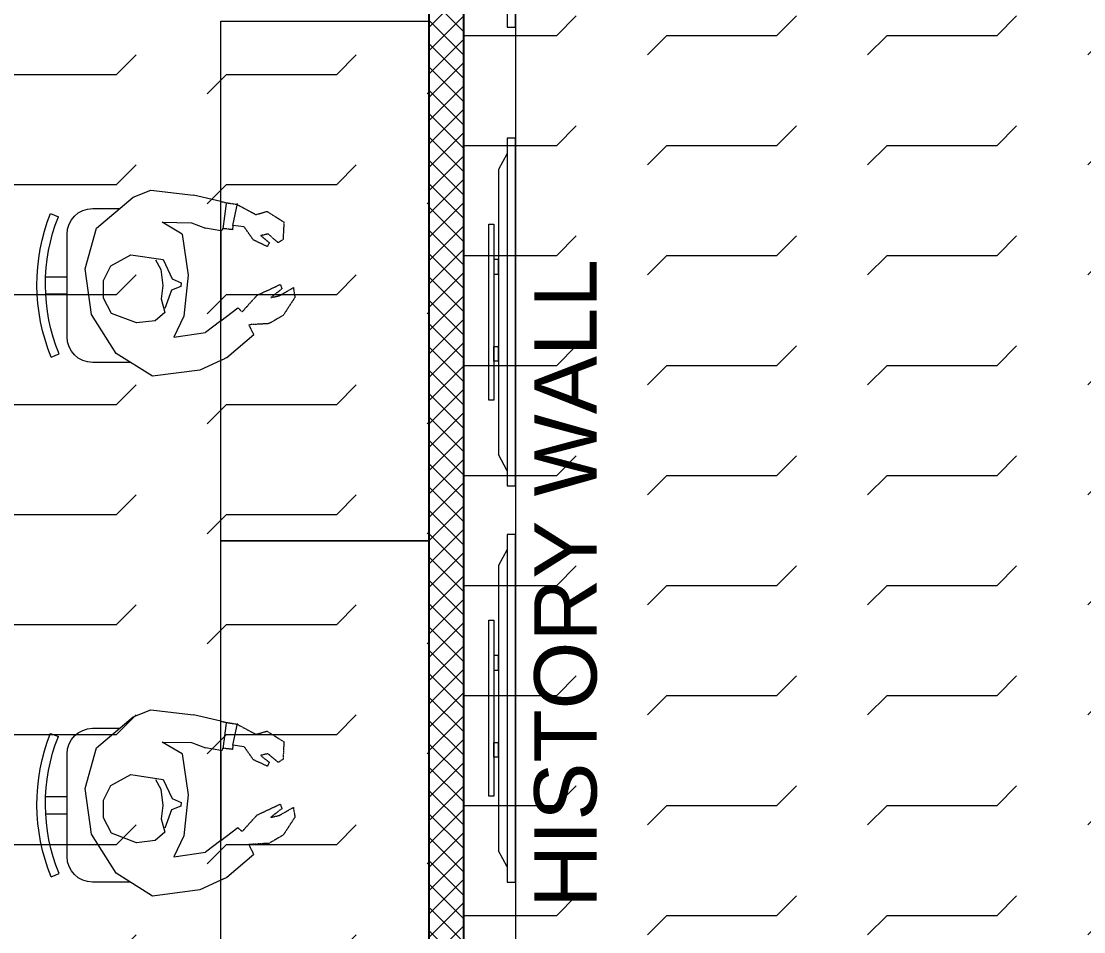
# Model space of a CAD drawing. Header units: millimetres. Extents: x 2335845 to 2509607, y 289014 to 361737.
# Drawn here: x 2390615 to 2393680, y 327426 to 330054 of the extents above; entities that cross this region are included whole.
import ezdxf

# ---------------------------------------------------------------- set-up
doc = ezdxf.new("R2010")
doc.units = ezdxf.units.MM
doc.linetypes.add('( Hidden )', pattern=[0.375, 0.25, -0.125])
doc.linetypes.add('DASHED', pattern=[0.75, 0.5, -0.25])
for name, color, linetype, lineweight in [('AR_01_PARTITION FULL HT', 2, 'Continuous', 25), ('IN-PRTN-FULL', 30, 'Continuous', 20), ('IN-PRTN-HATCH', 8, 'Continuous', 5), ('TOA- AV', 7, 'Continuous', 9), ('TOA-FL-CPT-1', 8, 'Continuous', 5), ('TOA-FL-CPT-5', 8, 'Continuous', 5), ('TOA-FURN-MODULAR', 20, 'Continuous', 9)]:
    doc.layers.add(name, color=color, linetype=linetype, lineweight=lineweight)
doc.layers.add('FLOOR MARK', color=7, linetype='Continuous')
doc.layers.add('TEXT', color=250, linetype='Continuous')
doc.styles.add('ARIAL', font='arial.ttf')

# ---------------------------------------------------------------- blocks, each defined once
blk = doc.blocks.new('GFHTH')
at = {"layer": 'TOA-FURN-MODULAR', "color": 18, "lineweight": 15, "true_color": 0x000000}
for p, q in [((2298634.3, 302594.7, 0), (2298338.3, 302594.7, 0)), ((2298264.3, 302520.7, 0), (2298264.3, 302443.2, 0)), ((2298708.3, 302411.8, 0), (2298708.3, 302520.7, 0))]:
    blk.add_line(p, q, dxfattribs=at)
at = {"layer": 'TOA-FURN-MODULAR', "color": 18, "lineweight": 5, "true_color": 0x000000}
for p, q in [((2298438.2, 302542.4, 0), (2298320.9, 302509.4, 0)), ((2298569.7, 302524.3, 0), (2298438.2, 302542.4, 0)), ((2298320.9, 302509.4, 0), (2298231, 302404.3, 0)), ((2298682.5, 302452.8, 0), (2298569.7, 302524.3, 0)), ((2298748.3, 302348, 0), (2298682.5, 302452.8, 0)), ((2298231, 302404.3, 0), (2298211.3, 302353, 0)), ((2298211.3, 302353, 0), (2298225.1, 302230.2, 0)), ((2298730.8, 302211.9, 0), (2298748.3, 302348, 0)), ((2298303.9, 302320.2, 0), (2298305.1, 302235.6, 0)), ((2298574.7, 302257.9, 0), (2298635.5, 302287, 0)), ((2298635.5, 302287, 0), (2298622.2, 302195.2, 0)), ((2298305.1, 302235.6, 0), (2298320.6, 302195.2, 0)), ((2298337.9, 302262.5, 0), (2298456, 302245.2, 0)), ((2298456, 302245.2, 0), (2298574.7, 302257.9, 0)), ((2298243.7, 302150.7, 0), (2298225.1, 302230.2, 0)), ((2298702.6, 302150.7, 0), (2298730.8, 302211.9, 0)), ((2298328, 302150.7, 0), (2298320.6, 302195.2, 0)), ((2298588.2, 302150.7, 0), (2298622.2, 302195.2, 0)), ((2298588.2, 302150.7, 0), (2298551, 302101.8, 0)), ((2298312.8, 302116.4, 0), (2298325.1, 302117.6, 0)), ((2298317.3, 302083.5, 0), (2298312.8, 302116.4, 0)), ((2298628.3, 302056.2, 0), (2298694.6, 302133.4, 0))]:
    blk.add_line(p, q, dxfattribs=at)
at = {"layer": 'TOA-FURN-MODULAR', "color": 18, "linetype": '( Hidden )', "lineweight": 5, "ltscale": 2, "true_color": 0x000000}
for p, q in [((2298243.7, 302150.7, 0), (2298247.3, 302135.3, 0)), ((2298325.1, 302117.6, 0), (2298321.7, 302146.3, 0)), ((2298694.6, 302133.4, 0), (2298702.6, 302150.7, 0)), ((2298247.3, 302135.3, 0), (2298252.2, 302104.3, 0)), ((2298252.2, 302104.3, 0), (2298281.6, 302049.7, 0)), ((2298355.1, 302056.9, 0), (2298317.3, 302083.5, 0)), ((2298562.1, 302089.3, 0), (2298514.4, 302046.4, 0)), ((2298551, 302101.8, 0), (2298562.1, 302089.3, 0)), ((2298281.6, 302049.7, 0), (2298272.4, 302017.9, 0)), ((2298373.9, 302016.7, 0), (2298355.1, 302056.9, 0)), ((2298596.2, 302011.7, 0), (2298599.7, 302070.7, 0)), ((2298599.7, 302070.7, 0), (2298628.3, 302056.2, 0)), ((2298272.4, 302017.9, 0), (2298303.1, 301969, 0)), ((2298337.6, 302015, 0), (2298342.3, 302035.9, 0)), ((2298342.3, 302035.9, 0), (2298362.7, 302011.3, 0)), ((2298514.4, 302046.4, 0), (2298483.2, 301979.7, 0)), ((2298362.7, 301985.3, 0), (2298337.6, 302015, 0)), ((2298362.7, 302011.3, 0), (2298373.9, 302016.7, 0)), ((2298496, 301974.8, 0), (2298521.3, 302007.1, 0)), ((2298521.3, 302007.1, 0), (2298515.7, 301982.3, 0)), ((2298572.4, 301971.1, 0), (2298596.2, 302011.7, 0)), ((2298303.1, 301969, 0), (2298353.6, 301971.5, 0)), ((2298353.6, 301971.5, 0), (2298362.7, 301985.3, 0)), ((2298483.2, 301979.7, 0), (2298496, 301974.8, 0)), ((2298515.7, 301982.3, 0), (2298492.4, 301941.7, 0)), ((2298520.5, 301937.3, 0), (2298572.4, 301971.1, 0)), ((2298492.4, 301941.7, 0), (2298520.5, 301937.3, 0))]:
    blk.add_line(p, q, dxfattribs=at)
at = {"layer": 'TOA-FURN-MODULAR', "color": 18, "linetype": '( Hidden )', "lineweight": 5, "ltscale": 3, "true_color": 0x000000}
for p, q in [((2298321.7, 302146.3, 0), (2298327.8, 302146.9, 0)), ((2298327.8, 302146.9, 0), (2298328.1, 302151.4, 0))]:
    blk.add_line(p, q, dxfattribs=at)
at = {"layer": 'TOA-FURN-MODULAR', "color": 18, "lineweight": 15, "true_color": 0x000000, "elevation": 0}
for points in [[(2298278.8, 302642.5), (2298288, 302619.7)], [(2298461.4, 302656.8), (2298461.4, 302594.7)], [(2298510.7, 302656.8), (2298510.7, 302594.7)], [(2298692.9, 302640.5), (2298683.7, 302617.7)]]:
    blk.add_lwpolyline(points, dxfattribs=at)
at = {"layer": 'TOA-FURN-MODULAR', "color": 18, "lineweight": 5, "true_color": 0x000000, "elevation": 0}
for points in [[(2298411.7, 302339.3), (2298440.2, 302324.3), (2298486.6, 302317.9), (2298525.1, 302322.9), (2298564.3, 302312.9), (2298588.5, 302340), (2298594.4, 302394.7), (2298567.2, 302466.6), (2298522.4, 302489.9), (2298471.9, 302489.9), (2298429.1, 302468.5), (2298397.9, 302410.2), (2298411.6, 302316.9), (2298466.6, 302291.5), (2298478.7, 302265.1), (2298489.4, 302266.5), (2298499.4, 302292.9), (2298552.9, 302312.2)], [(2298337.9, 302262.5), (2298303.9, 302320.2)], [(2298323.1, 302143.9), (2298249.2, 302134.9)], [(2298312.8, 302116.4), (2298249.9, 302102.9)]]:
    blk.add_lwpolyline(points, dxfattribs=at)
at = {"layer": 'TOA-FURN-MODULAR', "lineweight": 0, "ltscale": 12}
blk.add_lwpolyline([(2299223.5, 302150.7), (2297723.5, 302150.7), (2297723.5, 301550.7), (2299223.5, 301550.7)], close=True, dxfattribs=at)
at = {"layer": 'TOA-FURN-MODULAR', "color": 18, "lineweight": 15, "true_color": 0x000000, "elevation": 0}
blk.add_lwpolyline([(2298328.1, 302151.4, 0.034638), (2298338.3, 302150.7), (2298588.2, 302150.7)], format="xyb", dxfattribs=at)
at = {"layer": 'TOA-FURN-MODULAR', "color": 18, "lineweight": 15, "true_color": 0x000000}
for centre, radius, start, end in [((2298483.3, 302124.3, 0), 557.1, 67.9013, 111.5427), ((2298483.3, 302124.3, 0), 532.5, 67.9013, 111.5169), ((2298338.3, 302520.7, 0), 74, 90.0006, 180.0006), ((2298634.3, 302520.7, 0), 74, 0.0006, 90.0006)]:
    blk.add_arc(centre, radius, start, end, dxfattribs=at)
blk = doc.blocks.new('*U717')
at = {"layer": 'IN-PRTN-HATCH'}
h = blk.add_hatch(dxfattribs=at)
h.set_pattern_fill('ANSI37', color=256, scale=15)
h.set_pattern_definition([(45, (-2602.18, -9e-11), (-33.67596, 33.67596), []), (135, (-2602.18, -9e-11), (-33.67596, -33.67596), [])])
h.paths.add_polyline_path([(-105987.5, -39967.2), (-100177, -39967.2), (-100177, -39867.2), (-105987.5, -39867.2)])
at = {"layer": 'IN-PRTN-FULL', "elevation": 0}
blk.add_lwpolyline([(-105987.5, -39967.2), (-100177, -39967.2), (-100177, -39867.2), (-105987.5, -39867.2)], close=True, dxfattribs=at)
blk = doc.blocks.new('A$C60412B90')
at = {"layer": 'TOA- AV', "color": 6}
for p, q in [((-37.2, 55.5), (29.9, 91)), ((1280.2, 55.5), (1213.1, 91)), ((-100, 55.5), (1343, 55.5))]:
    blk.add_line(p, q, dxfattribs=at)
at = {"layer": 'TOA- AV', "color": 30, "true_color": 0xf8991e}
blk.add_line((256.5, 111), (986.5, 111), dxfattribs=at)
at = {"layer": 'TOA- AV', "color": 6}
for points in [[(29.9, 91), (1213.1, 91)], [(1343, 55.5), (1343, 20), (-100, 20), (-100, 55.5)]]:
    blk.add_lwpolyline(points, dxfattribs=at)
at = {"layer": 'TOA- AV', "color": 30, "true_color": 0xf8991e}
for points in [[(986.5, 111), (986.5, 131), (256.5, 131), (256.5, 111)], [(403.4, 91), (464.2, 91)], [(825.1, 91), (764.2, 91)]]:
    blk.add_lwpolyline(points, dxfattribs=at)
for points in [[(403.4, 111), (464.2, 111), (464.2, 91), (403.4, 91)], [(825.1, 111), (764.2, 111), (764.2, 91), (825.1, 91)]]:
    blk.add_lwpolyline(points, close=True, dxfattribs=at)

msp = doc.modelspace()

# ---------------------------------------------------------------- hatches: boundary and pattern name
at = {"layer": 'TOA-FL-CPT-5'}
h = msp.add_hatch(dxfattribs=at)
h.set_pattern_fill('FLEX', color=8, scale=50)
h.set_pattern_definition([(0, (2309292.62, 300485.2), (0, 317.5), [317.5, -317.5]), (45, (2309610.12, 300485.2), (0, 317.5), [79.375, -290.2628, 79.375, -449.0128])])
edge = h.paths.add_edge_path()
edge.add_line((2391891.519, 341636.517), (2391891.647, 325701.668))
edge.add_line((2391891.647, 325701.668), (2392141.744, 325701.668))
edge.add_line((2392141.744, 325701.668), (2392141.744, 325601.668))
edge.add_line((2392141.744, 325601.668), (2393641.646, 325601.648))
edge.add_line((2393641.646, 325601.648), (2393641.646, 325702.33))
edge.add_line((2393641.646, 325702.33), (2394044.8, 325701.546))
edge.add_line((2394044.8, 325701.546), (2394044.683, 328001.738))
edge.add_line((2394044.683, 328001.738), (2403103.197, 328001.969))
edge.add_line((2403103.197, 328001.969), (2406283.172, 331181.464))
edge.add_line((2406283.172, 331181.464), (2408344.683, 335301.624))
edge.add_line((2408344.683, 335301.624), (2408344.683, 341505.727))
edge.add_arc((2392985.18, -555741.344), 897378.527, 89.019279294, 90.069828029)
h = msp.add_hatch(dxfattribs=at)
h.set_pattern_fill('FLEX', color=8, scale=50)
h.set_pattern_definition([(0, (2309292.62, 298785.18), (0, 317.5), [317.5, -317.5]), (45, (2309610.12, 298785.18), (0, 317.5), [79.375, -290.2628, 79.375, -449.0128])])
h.paths.add_polyline_path([(2391791.537, 325700.417), (2387394.97, 325700.417), (2387395.87, 325601.283), (2386344.8, 325601.58), (2386344.8, 325700.417), (2386244.683, 325700.417), (2386244.683, 331410.903), (2386344.683, 331410.903), (2386344.8, 331510.057), (2387244.683, 331510.903), (2387244.683, 331407.363), (2391791.537, 331410.903)])

# ---------------------------------------------------------------- linework, layer by layer
at = {"layer": 'FLOOR MARK'}
msp.add_lwpolyline([(2386244.8, 331410.903), (2391791.527, 331410.903), (2391791.527, 325700.417), (2386244.8, 325700.416)], close=True, dxfattribs=at)
at = {"layer": 'FLOOR MARK', "color": 8, "linetype": 'DASHED', "ltscale": 200}
for major_axis, ratio, start_param, end_param in [((-6435.935, 0), 0.84518743, 3.12037923, 6.90769291), ((-6335.935, 0), 0.84274402, 3.09036075, 6.92125765)]:
    msp.add_ellipse((2399926.437, 331463.242), major_axis=major_axis, ratio=ratio, start_param=start_param, end_param=end_param, dxfattribs=at)
at = {"layer": 'IN-PRTN-FULL', "elevation": 0}
msp.add_lwpolyline([(2391891.533, 325700.416), (2391891.526, 331510.903), (2392041.526, 331510.903), (2392041.533, 325700.416)], close=True, dxfattribs=at)
at = {"layer": 'TOA-FL-CPT-1', "elevation": 0}
msp.add_lwpolyline([(2391891.519, 341636.517), (2391891.647, 325701.668), (2392141.744, 325701.668), (2392141.744, 325601.668), (2393641.646, 325601.648), (2393641.646, 325702.33), (2394044.8, 325701.546), (2394044.683, 328001.738), (2403103.197, 328001.969), (2406283.172, 331181.464), (2408344.683, 335301.624), (2408344.683, 341505.727, 0.00458392), (2391891.519, 341636.517)], format="xyb", dxfattribs=at)
msp.add_lwpolyline([(2391791.537, 325700.417), (2387394.97, 325700.417), (2387395.87, 325601.283), (2386344.8, 325601.58), (2386344.8, 325700.417), (2386244.683, 325700.417), (2386244.683, 331410.903), (2386344.683, 331410.903), (2386344.8, 331510.057), (2387244.683, 331510.903), (2387244.683, 331407.363), (2391791.537, 331410.903)], close=True, dxfattribs=at)

# ---------------------------------------------------------------- block references
at = {"layer": 'AR_01_PARTITION FULL HT', "rotation": 89.99993594600981}
msp.add_blockref('*U717', (2351924.445, 431687.978, 0), dxfattribs=at)
at = {"layer": 'TOA- AV', "color": 0, "xscale": -0.6954833251349277, "yscale": 0.6954833251349277, "zscale": 0.6954833251349277, "rotation": 90.00002868632524}
for p in [(2392055.436, 330970.44), (2392055.436, 329646.508), (2392055.436, 328503.238)]:
    msp.add_blockref('A$C60412B90', p, dxfattribs=at)
at = {"layer": 'TOA-FURN-MODULAR', "color": 1, "xscale": -1, "rotation": 89.99999999999993}
for p in [(2693342.092, 2627777.249, 0), (2693342.072, 2626277.249, 0)]:
    msp.add_blockref('GFHTH', p, dxfattribs=at)

# ---------------------------------------------------------------- texts
at = {"layer": 'TEXT', "insert": (2392277.617, 327249.354), "char_height": 180, "width": 2334.33604, "attachment_point": 7, "rotation": 90, "style": 'ARIAL'}
msp.add_mtext('\\pi245.5582;HISTORY WALL', dxfattribs=at)

doc.saveas('drawing.dxf')
